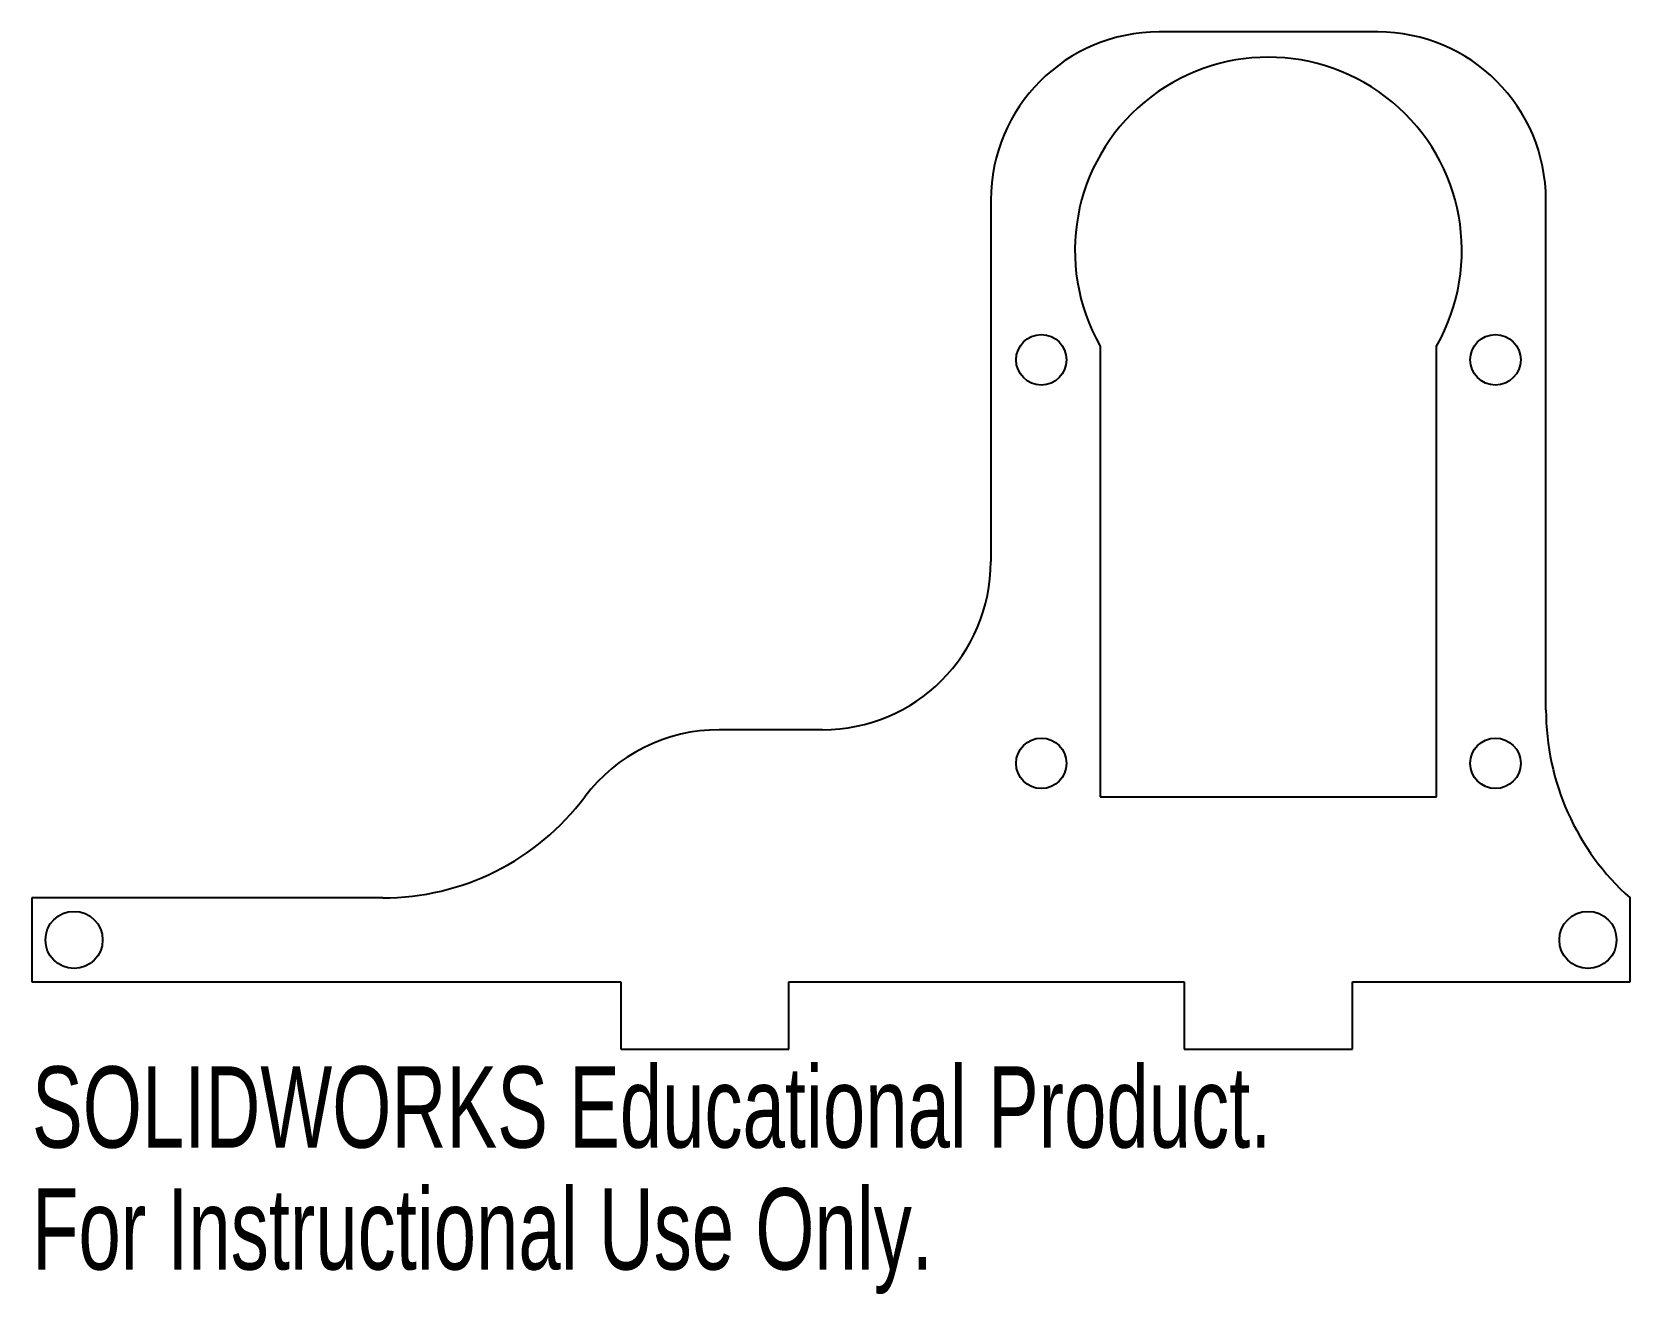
# Model space of a CAD drawing. Header units: millimetres. Extents: x -73.5 to 21.5, y -62.1 to 13.
import ezdxf

# ---------------------------------------------------------------- set-up
doc = ezdxf.new("R2010")
doc.units = ezdxf.units.MM
doc.styles.add('SLDTEXTSTYLE0', font='TXT', dxfattribs={"width": 0.7})

msp = doc.modelspace()

# ---------------------------------------------------------------- linework, layer by layer
at = {"color": 7, "linetype": 'Continuous', "lineweight": 25}
for p, q in [((6.5, 13), (-6.5, 13)), ((-16.5, 3), (-16.5, -18.5)), ((16.5, -27.32), (16.5, 3)), ((-10, -5.679), (-10, -32.5)), ((10, -32.5), (10, -5.679)), ((-26.5, -28.5), (-32.642, -28.5)), ((-10, -32.5), (10, -32.5)), ((-52.642, -38.5), (-73.5, -38.5)), ((-73.5, -38.5), (-73.5, -43.5)), ((21.5, -43.5), (21.5, -38.5)), ((-73.5, -43.5), (-38.5, -43.5)), ((-38.5, -43.5), (-38.5, -47.5)), ((-28.5, -47.5), (-28.5, -43.5)), ((-28.5, -43.5), (-5, -43.5)), ((-5, -43.5), (-5, -47.5)), ((5, -47.5), (5, -43.5)), ((5, -43.5), (21.5, -43.5)), ((-38.5, -47.5), (-28.5, -47.5)), ((-5, -47.5), (5, -47.5))]:
    msp.add_line(p, q, dxfattribs=at)
for centre, radius in [((-13.5, -6.5), 1.5), ((13.5, -6.5), 1.5), ((-13.5, -30.5), 1.5), ((13.5, -30.5), 1.5), ((-71, -41), 1.7), ((19, -41), 1.7)]:
    msp.add_circle(centre, radius, dxfattribs=at)
for centre, radius, start, end in [((-6.5, 3), 10, 90, 180), ((6.5, 3), 10, 0, 90), ((0, 0), 11.5, 330.40815, 209.59185), ((-26.5, -18.5), 10, 270, 0), ((31.5, -27.32), 15, 180, 228.18969), ((-32.642, -38.5), 10, 90, 143.1301), ((-52.642, -23.5), 15, 270, 323.1301)]:
    msp.add_arc(centre, radius, start, end, dxfattribs=at)

# ---------------------------------------------------------------- texts
at = {"color": 7, "linetype": 'Continuous', "char_height": 4.83362, "attachment_point": 1, "style": 'SLDTEXTSTYLE0'}
for s, insert in [('SOLIDWORKS Educational Product.', (-73.5, -48.52)), ('For Instructional Use Only.', (-73.5, -55.77))]:
    msp.add_mtext(s, dxfattribs=dict(at, insert=insert))

doc.saveas('drawing.dxf')
